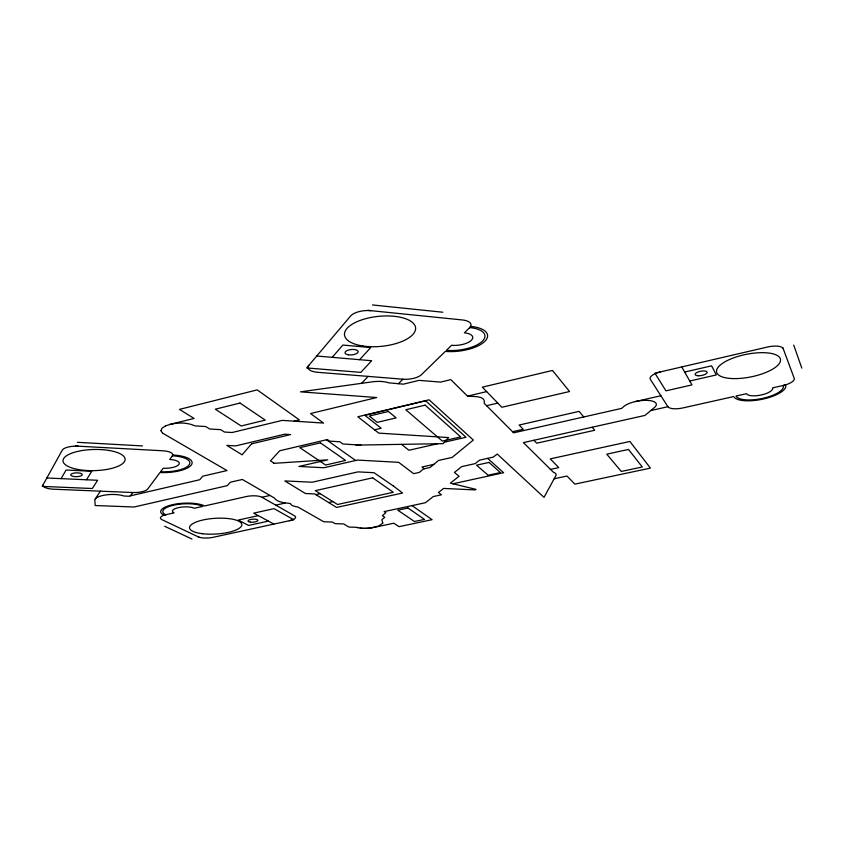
<?xml version="1.0" encoding="UTF-8"?>
<svg xmlns="http://www.w3.org/2000/svg" width="844" height="844" viewBox="0 0 844 844"><rect width="100%" height="100%" fill="white"/><g stroke="black" fill="none" stroke-linecap="round" stroke-linejoin="round"><path stroke-width="1.27" d="M160.951 430.704L162.059 428.108L165.793 425.756M382.775 523.08L381.815 519.693L384.78 517.277L382.311 515.663L385.887 512.73L384.147 511.591L425.429 502.718L433.246 496.567L441.465 494.795L438.437 492.495L443.606 488.433L475.014 489.921L476.027 489.383L450.327 483.148L459.094 476.259L454.41 472.429L461.721 466.616L475.172 463.63L479.635 460.128L493.265 457.1L497.221 454.03L544.011 497.359L555.879 475.626A15.35 4.821 -7.7 0 0 553.453 472.271L523.417 442.615L645.006 415.406L654.48 407.462A17.376 6.013 -9.5 0 0 653.235 401.375A17.376 6.013 -9.5 0 0 636.988 401.216L635.31 401.565A17.376 6.013 -9.5 0 0 623.758 406.523L621.648 408.38L513.648 432.835L484.118 403.232C486.397 395.298 471.933 396.701 467.671 396.237L450.801 379.631L440.6 382.1L419.078 380.359L403.464 384.157L388.736 382.838A18.631 7.163 -5.5 0 0 372.141 381.857L300.475 391.848L376.751 397.535L310.539 413.549L323.547 423.076L282.329 420.375L232.089 432.518L224.493 432.054L220.664 429.659L209.66 428.984L205.725 426.547L194.922 425.872C185.764 421.726 174.719 422.454 165.445 425.925M382.775 523.09L378.745 526.044L370.759 527.964M61.106 478.632L66.085 470.024L91.806 471.247L86.478 479.772M95.161 499.089L100.415 491.166M130.345 495.861L132.751 492.527A12.449 4.03 -2.2 0 0 147.689 489.045L159.991 472.534A25.816 8.788 -2.5 0 0 191.282 465.033A25.816 8.788 -2.5 0 0 173.031 455.022L169.697 459.495A12.903 4.389 -2.5 0 1 178.865 464.506A12.903 4.389 -2.5 0 1 163.177 468.251L160.55 471.775A23.526 8.007 -2.5 0 0 189.077 464.938A23.526 8.007 -2.5 0 0 172.44 455.823M332.198 357.339L342.875 345.059L370.706 347.559L359.628 359.692M361.57 383.334L368.142 376.392M398.347 383.746L402.915 379.209A14.242 5.591 -6.1 0 0 421.472 374.673L445.347 351.378A29.888 12.291 -7.1 0 0 484.72 341.43A29.888 12.291 -7.1 0 0 470.931 326.417L464.369 332.821A14.939 6.14 -7.1 0 1 471.321 340.332A14.939 6.14 -7.1 0 1 451.582 345.301L446.455 350.302A27.23 11.194 -7.1 0 0 482.335 341.24A27.23 11.194 -7.1 0 0 469.76 327.567M169.56 424.5L194.057 418.434L179.445 409.382L257.209 389.896L299.388 419.901L294.197 421.145M467.565 396.131L486.65 391.605M374.525 429.818L381.193 428.256L364.861 415.311L425.661 400.826L466.004 437.255L444.44 442.172M486.587 405.711L497.802 403.094M684.663 372.056L711.587 365.832L716.282 374.947L689.77 381.013M437.487 443.754L408.95 450.263L401.522 444.366M635.374 401.554L660.884 395.762M512.54 431.717L523.248 429.29L519.123 425.038L579.132 411.366L583.753 416.957M165.73 514.734A21.364 6.636 -3 0 1 173.547 505.218A21.364 6.636 -3 0 1 202.782 506.368L194.363 508.267A11.721 3.64 -3 0 0 178.358 507.655A11.721 3.64 -3 0 0 174.033 512.857L163.936 515.135A23.442 7.279 -3 0 1 172.503 504.691A23.442 7.279 -3 0 1 204.607 505.957L246.089 496.599A11.732 3.724 -3.9 0 1 261.925 497.264L270.017 495.449M650.798 410.553L667.91 406.713A13.061 4.463 -10 0 0 682.986 407.905L733.742 396.553A26.649 8.978 -11.1 0 0 763.366 399.012A26.649 8.978 -11.1 0 0 785.616 384.959L772.545 387.881A13.325 4.494 -11.1 0 1 761.425 394.939A13.325 4.494 -11.1 0 1 746.602 393.684L736.021 396.047A24.286 8.187 -11.1 0 0 763.018 398.294A24.286 8.187 -11.1 0 0 783.285 385.486M433.816 464.369L421.968 467.017L424.237 468.779M315.909 494.647L320.203 493.698M275.788 505.145L285.04 503.098M258.275 515.642L238.219 520.062L248.569 525.443L268.392 521.107M328.664 502.539L332.884 501.6M452.933 483.781L503.604 472.735L487.621 458.355M550.214 469.475L558.781 467.618L550.267 458.872L629.888 441.465L650.407 468.114L574.869 484.129L566.978 476.027L554.16 478.77M373.449 527.521L393.779 523.227L399.054 526.656L432.107 519.693L412.02 505.598M372.183 527.753L372.837 527.637M371.497 527.869L367.984 528.26M369.988 528.07L369.377 528.133M367.372 528.302L368.722 528.196M361.359 528.26L367.33 528.302L366.602 528.344M360.947 445.062L360.177 445.052M365.294 528.386L365.948 528.376M364.471 528.397L363.891 528.386M359.407 445.052L443.079 443.659L448.628 437.572L378.756 433.12L357.835 416.778L429.1 399.792L473.315 440.051L452.141 457.406L438.532 460.444L430.071 467.481L423.393 468.969L419.289 472.408L413.613 473.663L398.674 462.333L357.539 460.075L323.938 467.745L298.934 466.447L327.767 459.822L273.424 463.367L273.825 462.945L270.481 460.845L279.744 450.749L327.419 439.555L329.645 441.138L339.794 441.75L342.886 443.976L359.407 445.052L358.594 445.02M363.152 528.376L362.593 528.344M356.527 527.31L348.867 527.057L343.666 523.934L335.079 523.639L332.409 522.056L323.737 521.75L297.763 506.938A15.319 4.811 -4.6 0 1 290.494 503.562C285.726 502.75 277.623 502.813 274.279 497.949L242.355 479.466L230.317 482.23L227.31 485.638L134.154 507.001L95.203 505.535L94.802 500.313L95.404 498.783A16.374 5.18 -2 0 1 107.747 494.7A16.374 5.18 -2 0 1 123.762 495.966L128.605 496.261L199.764 479.73L202.655 476.227L226.973 470.562L162.892 433.32M357.782 444.988L357.054 444.936M132.751 492.527L53.552 489.203A12.882 4.178 -1.2 0 1 43.223 484.551M46.853 477.999L97.64 480.278L92.323 488.518L42.2 486.397L62.245 450.19A13.62 4.716 -1.1 0 1 78.355 446.191M77.49 442.319L142.467 445.927M75.359 446.033L162.903 450.791A13.145 4.536 -2.3 0 1 172.292 456.024M356.273 444.872L355.588 444.788M402.915 379.209L317.566 372.288A14.654 5.887 -4.6 0 1 308.872 365.325M362.002 528.312L357.181 527.532M316.753 356.01L371.676 360.736L360.81 372.383L306.657 367.942L350.566 316.046A15.688 6.773 -5.4 0 1 371.022 310.676M360.683 528.196L360.188 528.133M367.784 310.349L462.406 319.96A15.245 6.393 -7.1 0 1 469.464 327.852M372.436 304.948L442.773 312.227M356.79 527.416L357.634 527.669M164.696 526.297L191.999 539.052M199.458 537.417L162.037 519.704A11.605 3.555 -2.9 0 1 166.173 514.629M273.899 524.092L253.685 513.152L274.036 508.647L293.786 519.756L213.194 537.301A11.056 3.26 -3.5 0 1 198.266 536.858M261.925 497.264L294.545 515.821A11.183 3.408 -4.4 0 1 289.344 520.727M326.459 439.787L355.641 460.507M161.004 430.915L162.618 433.141M533.904 440.262L536.742 443.195L594.725 430.271L592.214 427.222M667.91 406.713L650.386 379.41A13.747 4.969 -10.1 0 1 660.841 371.803M681.752 366.94L691.985 384.896L665.958 390.835L654.902 373.185L767.333 347.053A14.285 5.117 -11.7 0 1 783.211 348.688M782.799 347.601L794.236 378.355A13.546 4.589 -11.5 0 1 782.704 385.613M793.719 345.08L801.8 368.111M251.554 443.849L242.112 454.81L226.762 445.389L235.666 445.906L284.702 434.217L290.547 434.576L251.554 443.849M393.452 486.06L402.577 493.033L336.598 507.444L314.728 493.93L305.444 493.518L284.808 480.922L312.174 482.219L358.014 471.88L373.998 472.703L393.452 486.06M240.034 403.052L215.294 409.203L241.184 425.977L265.248 420.133L240.034 403.052M552.472 370.453L482.346 387.164L501.853 407.272L569.563 391.51L552.472 370.453M388.451 411.482L369.313 416.039L377.236 422.348L396.163 417.885L388.451 411.482M425.165 405.141L405.785 409.741L442.361 441.096L460.687 436.918L425.165 405.141M320.414 442.847L299.81 447.668L325.636 465.012L345.586 460.444L320.414 442.847M372.71 477.831L315.318 490.649L337.526 504.49L393.304 492.284L372.71 477.831M489.024 462.417L476.533 465.181L488.127 475.235L500.365 472.566L489.024 462.417M628.506 449.441L606.741 454.167L621.289 471.448L642.295 466.985L628.506 449.441M408 508.004L397.777 510.198L414.488 521.508L424.469 519.408L408 508.004M250.351 522.141A4.99 1.519 -4 0 0 257.905 520.4A4.99 1.519 -4 0 0 250.531 519.503A4.99 1.519 -4 0 0 250.351 522.141M202.644 533.735A26.196 7.87 -3.5 0 0 241.838 524.683A26.196 7.87 -3.5 0 0 202.571 520.083A26.196 7.87 -3.5 0 0 202.644 533.735M73.576 476.47A5.792 1.92 -1.3 0 0 82.301 474.655A5.792 1.92 -1.3 0 0 73.639 473.146A5.792 1.92 -1.3 0 0 73.576 476.47M78.239 469.507A31.059 10.582 -1.4 0 0 125.112 459.484A31.059 10.582 -1.4 0 0 78.851 451.16A31.059 10.582 -1.4 0 0 78.239 469.507M348.382 354.807A6.625 2.711 -5.1 0 0 358.204 351.663A6.625 2.711 -5.1 0 0 348.224 350.102A6.625 2.711 -5.1 0 0 348.382 354.807M362.846 345.987A35.722 15.065 -5.7 0 0 415.617 328.168A35.722 15.065 -5.7 0 0 361.675 319.887A35.722 15.065 -5.7 0 0 362.846 345.987M698.041 375.77A6.13 2.184 -10.6 0 0 707.188 372.415A6.13 2.184 -10.6 0 0 698.241 371.887A6.13 2.184 -10.6 0 0 698.041 375.77M733.742 378.597A32.547 11.51 -11.3 0 0 780.5 359.576A32.547 11.51 -11.3 0 0 731.347 358.742A32.547 11.51 -11.3 0 0 733.742 378.597"/></g></svg>
